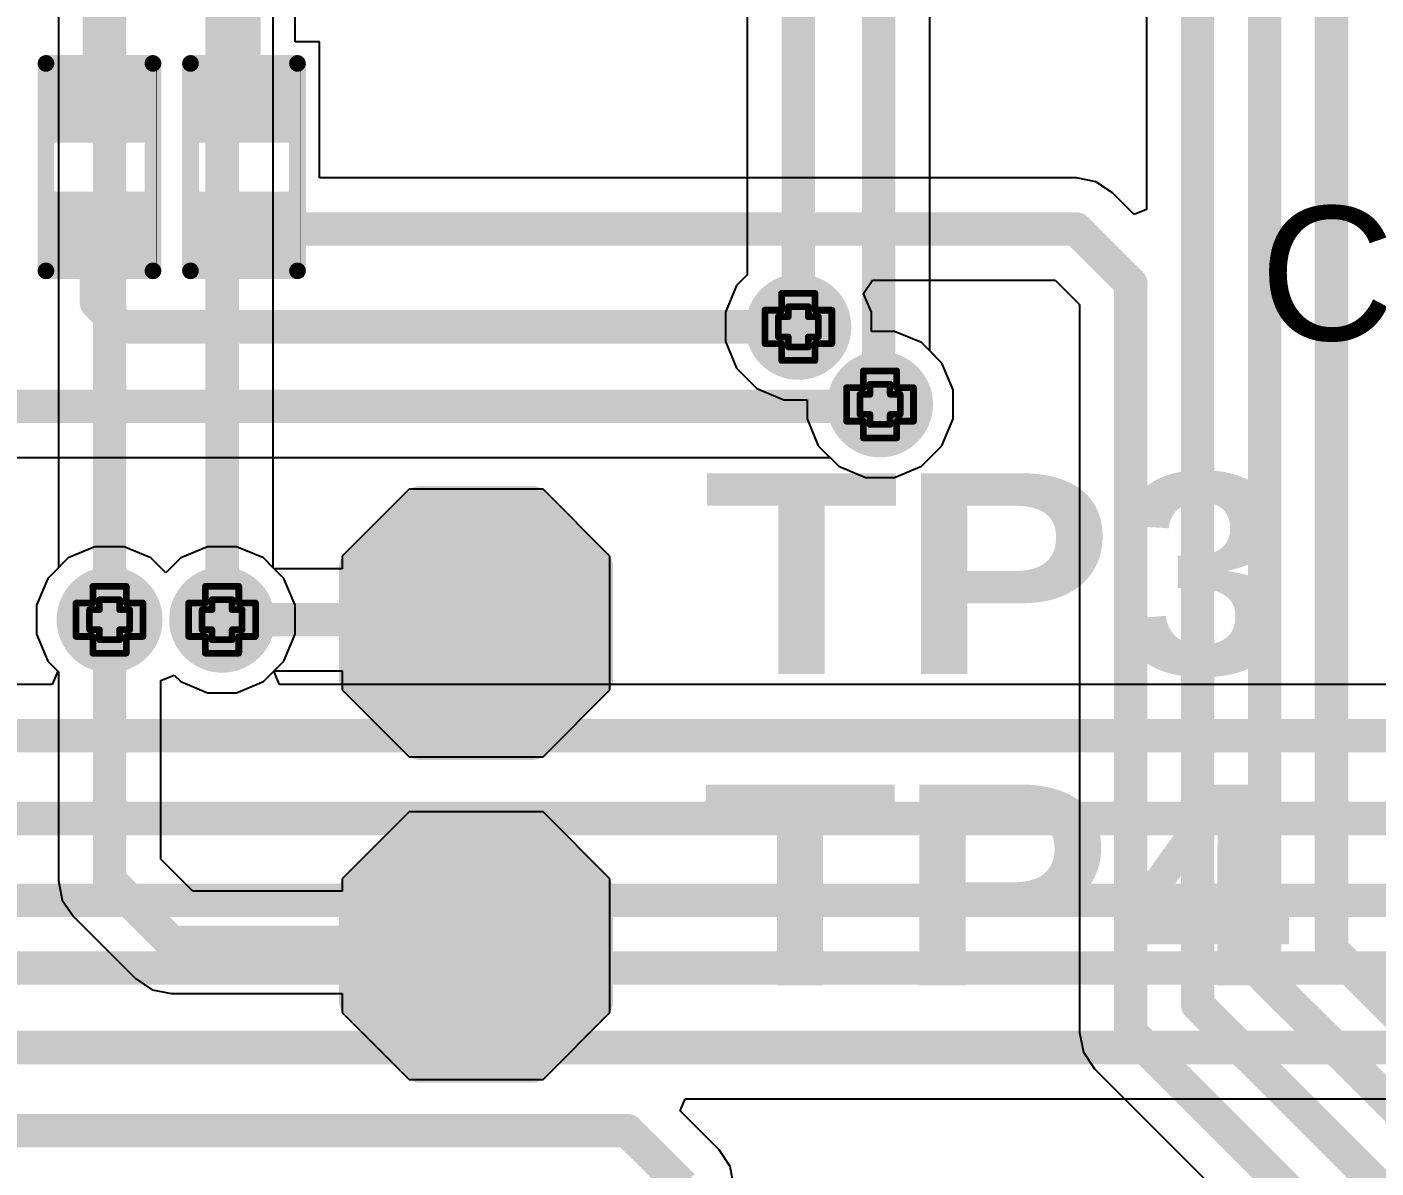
# Model space of a CAD drawing. Header units: inches. Extents: x -5 to 5258, y -4 to 5281.
# Drawn here: x 11.02 to 21.26, y 32.67 to 41.33 of the extents above; entities that cross this region are included whole.
import ezdxf

# ---------------------------------------------------------------- set-up
doc = ezdxf.new("R2010")
doc.units = ezdxf.units.IN
for name, color, linetype in [('Bottom Layer', 5, 'Continuous'), ('Bottom Solder', 6, 'Continuous'), ('Drill Drawing', 1, 'Continuous'), ('Top Layer', 1, 'Continuous'), ('Top Overlay', 2, 'Continuous'), ('Top Paste', 8, 'Continuous'), ('Top Solder', 216, 'Continuous'), ('Via Holes', 16, 'Continuous')]:
    doc.layers.add(name, color=color, linetype=linetype)
doc.styles.add('Arial', font='', dxfattribs={"height": 0.2})
doc.styles.add('Arial Black_Bold', font='', dxfattribs={"height": 0.2})
doc.styles.get('Arial').set_extended_font_data('Arial')
doc.styles.get('Arial Black_Bold').set_extended_font_data('Arial Black', bold=True)

# ---------------------------------------------------------------- blocks, each defined once
blk = doc.blocks.new('T__________15')
at = {"layer": 'Top Layer'}
blk.add_hatch(color=1, dxfattribs=at).paths.add_polyline_path([(0.381, 0.762), (-0.381, 0.762), (-0.762, 0.381), (-0.762, -0.381), (-0.381, -0.762), (0.381, -0.762), (0.762, -0.381), (0.762, 0.381)])
at = {"layer": 'Top Paste'}
blk.add_hatch(color=8, dxfattribs=at).paths.add_polyline_path([(0.381, 0.762), (-0.381, 0.762), (-0.762, 0.381), (-0.762, -0.381), (-0.381, -0.762), (0.381, -0.762), (0.762, -0.381), (0.762, 0.381)])
at = {"layer": 'Top Solder'}
blk.add_hatch(color=216, dxfattribs=at).paths.add_polyline_path([(0.432, 0.864), (-0.432, 0.864), (-0.864, 0.432), (-0.864, -0.432), (-0.432, -0.864), (0.432, -0.864), (0.864, -0.432), (0.864, 0.432)])
at = {"layer": 'Top Overlay', "const_width": 0.2}
for points in [[(-0.94, 0.432), (-0.432, 0.94)], [(-0.432, 0.94), (0.432, 0.94)], [(0.432, 0.94), (0.94, 0.432)], [(-0.94, -0.432), (-0.94, 0.432)], [(0.94, -0.432), (0.94, 0.432)], [(-0.94, -0.432), (-0.432, -0.94)], [(0.432, -0.94), (0.94, -0.432)], [(-0.432, -0.94), (0.432, -0.94)]]:
    blk.add_lwpolyline(points, dxfattribs=at)
at = {"layer": 'Top Overlay', "const_width": 0.1}
for points in [[(-0.482, 0.94, 1), (-0.382, 0.94, 1)], [(-0.482, 0.94, 1), (-0.382, 0.94, 1)], [(0.382, 0.94, 1), (0.482, 0.94, 1)], [(0.382, 0.94, 1), (0.482, 0.94, 1)], [(-0.99, 0.432, 1), (-0.89, 0.432, 1)], [(-0.99, 0.432, 1), (-0.89, 0.432, 1)], [(0.89, 0.432, 1), (0.99, 0.432, 1)], [(0.89, 0.432, 1), (0.99, 0.432, 1)], [(-0.99, -0.432, 1), (-0.89, -0.432, 1)], [(-0.99, -0.432, 1), (-0.89, -0.432, 1)], [(0.89, -0.432, 1), (0.99, -0.432, 1)], [(0.89, -0.432, 1), (0.99, -0.432, 1)], [(-0.482, -0.94, 1), (-0.382, -0.94, 1)], [(-0.482, -0.94, 1), (-0.382, -0.94, 1)], [(0.382, -0.94, 1), (0.482, -0.94, 1)], [(0.382, -0.94, 1), (0.482, -0.94, 1)]]:
    blk.add_lwpolyline(points, format="xyb", close=True, dxfattribs=at)
blk = doc.blocks.new('T__________16')
at = {"layer": 'Top Layer'}
blk.add_hatch(color=1, dxfattribs=at).paths.add_polyline_path([(0.381, 0.762), (-0.381, 0.762), (-0.762, 0.381), (-0.762, -0.381), (-0.381, -0.762), (0.381, -0.762), (0.762, -0.381), (0.762, 0.381)])
at = {"layer": 'Top Paste'}
blk.add_hatch(color=8, dxfattribs=at).paths.add_polyline_path([(0.381, 0.762), (-0.381, 0.762), (-0.762, 0.381), (-0.762, -0.381), (-0.381, -0.762), (0.381, -0.762), (0.762, -0.381), (0.762, 0.381)])
at = {"layer": 'Top Solder'}
blk.add_hatch(color=216, dxfattribs=at).paths.add_polyline_path([(0.432, 0.864), (-0.432, 0.864), (-0.864, 0.432), (-0.864, -0.432), (-0.432, -0.864), (0.432, -0.864), (0.864, -0.432), (0.864, 0.432)])
at = {"layer": 'Top Overlay', "const_width": 0.2}
for points in [[(-0.94, 0.432), (-0.432, 0.94)], [(-0.432, 0.94), (0.432, 0.94)], [(0.432, 0.94), (0.94, 0.432)], [(-0.94, -0.432), (-0.94, 0.432)], [(0.94, -0.432), (0.94, 0.432)], [(-0.94, -0.432), (-0.432, -0.94)], [(0.432, -0.94), (0.94, -0.432)], [(-0.432, -0.94), (0.432, -0.94)]]:
    blk.add_lwpolyline(points, dxfattribs=at)
at = {"layer": 'Top Overlay', "const_width": 0.1}
for points in [[(-0.482, 0.94, 1), (-0.382, 0.94, 1)], [(-0.482, 0.94, 1), (-0.382, 0.94, 1)], [(0.382, 0.94, 1), (0.482, 0.94, 1)], [(0.382, 0.94, 1), (0.482, 0.94, 1)], [(-0.99, 0.432, 1), (-0.89, 0.432, 1)], [(-0.99, 0.432, 1), (-0.89, 0.432, 1)], [(0.89, 0.432, 1), (0.99, 0.432, 1)], [(0.89, 0.432, 1), (0.99, 0.432, 1)], [(-0.99, -0.432, 1), (-0.89, -0.432, 1)], [(-0.99, -0.432, 1), (-0.89, -0.432, 1)], [(0.89, -0.432, 1), (0.99, -0.432, 1)], [(0.89, -0.432, 1), (0.99, -0.432, 1)], [(-0.482, -0.94, 1), (-0.382, -0.94, 1)], [(-0.482, -0.94, 1), (-0.382, -0.94, 1)], [(0.382, -0.94, 1), (0.482, -0.94, 1)], [(0.382, -0.94, 1), (0.482, -0.94, 1)]]:
    blk.add_lwpolyline(points, format="xyb", close=True, dxfattribs=at)
blk = doc.blocks.new('R___0402_49')
at = {"layer": 'Top Layer'}
for points in [[(-0.699, -0.318), (-0.699, 0.318), (-0.241, 0.318), (-0.241, -0.318)], [(0.241, -0.318), (0.241, 0.318), (0.699, 0.318), (0.699, -0.318)]]:
    blk.add_hatch(color=1, dxfattribs=at).paths.add_polyline_path(points)
at = {"layer": 'Top Paste'}
for points in [[(-0.699, -0.318), (-0.699, 0.318), (-0.241, 0.318), (-0.241, -0.318)], [(0.241, -0.318), (0.241, 0.318), (0.699, 0.318), (0.699, -0.318)]]:
    blk.add_hatch(color=8, dxfattribs=at).paths.add_polyline_path(points)
at = {"layer": 'Top Solder'}
for points in [[(-0.754, -0.373), (-0.754, 0.373), (-0.186, 0.373), (-0.186, -0.373)], [(0.186, -0.373), (0.186, 0.373), (0.754, 0.373), (0.754, -0.373)]]:
    blk.add_hatch(color=216, dxfattribs=at).paths.add_polyline_path(points)
at = {"layer": 'Top Overlay'}
for points, const_width in [([(-0.787, 0.406), (-0.787, -0.406)], 0.127), ([(-0.787, 0.406), (0.787, 0.406)], 0.127), ([(0.787, 0.406), (0.787, -0.406)], 0.127), ([(-0.787, -0.406), (0.787, -0.406)], 0.127), ([(-0.813, -0.432), (0.813, -0.432)], 0.00323)]:
    blk.add_lwpolyline(points, dxfattribs=dict(at, const_width=const_width))
for points, const_width in [([(-0.819, 0.406, 1), (-0.756, 0.406, 1)], 0.0635), ([(-0.819, 0.406, 1), (-0.756, 0.406, 1)], 0.0635), ([(0.756, 0.406, 1), (0.819, 0.406, 1)], 0.0635), ([(0.756, 0.406, 1), (0.819, 0.406, 1)], 0.0635), ([(-0.819, -0.406, 1), (-0.756, -0.406, 1)], 0.0635), ([(-0.819, -0.406, 1), (-0.756, -0.406, 1)], 0.0635), ([(0.756, -0.406, 1), (0.819, -0.406, 1)], 0.0635), ([(0.756, -0.406, 1), (0.819, -0.406, 1)], 0.0635), ([(-0.814, -0.432, 1), (-0.812, -0.432, 1)], 0.00161), ([(0.812, -0.432, 1), (0.814, -0.432, 1)], 0.00161)]:
    blk.add_lwpolyline(points, format="xyb", close=True, dxfattribs=dict(at, const_width=const_width))
blk = doc.blocks.new('R___0402_64')
at = {"layer": 'Top Layer'}
for points in [[(-0.699, -0.318), (-0.699, 0.318), (-0.241, 0.318), (-0.241, -0.318)], [(0.241, -0.318), (0.241, 0.318), (0.699, 0.318), (0.699, -0.318)]]:
    blk.add_hatch(color=1, dxfattribs=at).paths.add_polyline_path(points)
at = {"layer": 'Top Paste'}
for points in [[(-0.699, -0.318), (-0.699, 0.318), (-0.241, 0.318), (-0.241, -0.318)], [(0.241, -0.318), (0.241, 0.318), (0.699, 0.318), (0.699, -0.318)]]:
    blk.add_hatch(color=8, dxfattribs=at).paths.add_polyline_path(points)
at = {"layer": 'Top Solder'}
for points in [[(-0.754, -0.373), (-0.754, 0.373), (-0.186, 0.373), (-0.186, -0.373)], [(0.186, -0.373), (0.186, 0.373), (0.754, 0.373), (0.754, -0.373)]]:
    blk.add_hatch(color=216, dxfattribs=at).paths.add_polyline_path(points)
at = {"layer": 'Top Overlay'}
for points, const_width in [([(-0.787, 0.406), (-0.787, -0.406)], 0.127), ([(-0.787, 0.406), (0.787, 0.406)], 0.127), ([(0.787, 0.406), (0.787, -0.406)], 0.127), ([(-0.787, -0.406), (0.787, -0.406)], 0.127), ([(-0.813, -0.432), (0.813, -0.432)], 0.00323)]:
    blk.add_lwpolyline(points, dxfattribs=dict(at, const_width=const_width))
for points, const_width in [([(-0.819, 0.406, 1), (-0.756, 0.406, 1)], 0.0635), ([(-0.819, 0.406, 1), (-0.756, 0.406, 1)], 0.0635), ([(0.756, 0.406, 1), (0.819, 0.406, 1)], 0.0635), ([(0.756, 0.406, 1), (0.819, 0.406, 1)], 0.0635), ([(-0.819, -0.406, 1), (-0.756, -0.406, 1)], 0.0635), ([(-0.819, -0.406, 1), (-0.756, -0.406, 1)], 0.0635), ([(0.756, -0.406, 1), (0.819, -0.406, 1)], 0.0635), ([(0.756, -0.406, 1), (0.819, -0.406, 1)], 0.0635), ([(-0.814, -0.432, 1), (-0.812, -0.432, 1)], 0.00161), ([(0.812, -0.432, 1), (0.814, -0.432, 1)], 0.00161)]:
    blk.add_lwpolyline(points, format="xyb", close=True, dxfattribs=dict(at, const_width=const_width))

msp = doc.modelspace()

# ---------------------------------------------------------------- hatches: boundary and pattern name
at = {"layer": 'Bottom Layer'}
h = msp.add_hatch(color=5, dxfattribs=at)
edge = h.paths.add_edge_path()
edge.add_arc((16.879, 39.054), 0.3, 0, 360)
h = msp.add_hatch(color=5, dxfattribs=at)
edge = h.paths.add_edge_path()
edge.add_arc((17.499, 38.465), 0.3, 0, 360)
h = msp.add_hatch(color=5, dxfattribs=at)
edge = h.paths.add_edge_path()
edge.add_arc((11.651, 36.83), 0.3, 0, 360)
h = msp.add_hatch(color=5, dxfattribs=at)
edge = h.paths.add_edge_path()
edge.add_arc((12.505, 36.83), 0.3, 0, 360)
at = {"layer": 'Bottom Solder'}
h = msp.add_hatch(color=6, dxfattribs=at)
edge = h.paths.add_edge_path()
edge.add_arc((16.879, 39.054), 0.402, 0, 360)
h = msp.add_hatch(color=6, dxfattribs=at)
edge = h.paths.add_edge_path()
edge.add_arc((17.499, 38.465), 0.402, 0, 360)
h = msp.add_hatch(color=6, dxfattribs=at)
edge = h.paths.add_edge_path()
edge.add_arc((11.651, 36.83), 0.402, 0, 360)
h = msp.add_hatch(color=6, dxfattribs=at)
edge = h.paths.add_edge_path()
edge.add_arc((12.505, 36.83), 0.402, 0, 360)
at = {"layer": 'Top Layer'}
h = msp.add_hatch(color=1, dxfattribs=at)
edge = h.paths.add_edge_path()
edge.add_arc((16.879, 39.054), 0.3, 0, 360)
h = msp.add_hatch(color=1, dxfattribs=at)
edge = h.paths.add_edge_path()
edge.add_arc((17.499, 38.465), 0.3, 0, 360)
h = msp.add_hatch(color=1, dxfattribs=at)
edge = h.paths.add_edge_path()
edge.add_arc((11.651, 36.83), 0.3, 0, 360)
h = msp.add_hatch(color=1, dxfattribs=at)
edge = h.paths.add_edge_path()
edge.add_arc((12.505, 36.83), 0.3, 0, 360)
at = {"layer": 'Top Solder'}
h = msp.add_hatch(color=216, dxfattribs=at)
edge = h.paths.add_edge_path()
edge.add_arc((16.879, 39.054), 0.402, 0, 360)
h = msp.add_hatch(color=216, dxfattribs=at)
edge = h.paths.add_edge_path()
edge.add_arc((17.499, 38.465), 0.402, 0, 360)
h = msp.add_hatch(color=216, dxfattribs=at)
edge = h.paths.add_edge_path()
edge.add_arc((11.651, 36.83), 0.402, 0, 360)
h = msp.add_hatch(color=216, dxfattribs=at)
edge = h.paths.add_edge_path()
edge.add_arc((12.505, 36.83), 0.402, 0, 360)
at = {"layer": 'Via Holes'}
h = msp.add_hatch(color=7, dxfattribs=at)
edge = h.paths.add_edge_path()
edge.add_arc((16.879, 39.054), 0.15, 0, 360)
h = msp.add_hatch(color=7, dxfattribs=at)
edge = h.paths.add_edge_path()
edge.add_arc((17.499, 38.465), 0.15, 0, 360)
h = msp.add_hatch(color=7, dxfattribs=at)
edge = h.paths.add_edge_path()
edge.add_arc((11.651, 36.83), 0.15, 0, 360)
h = msp.add_hatch(color=7, dxfattribs=at)
edge = h.paths.add_edge_path()
edge.add_arc((12.505, 36.83), 0.15, 0, 360)

# ---------------------------------------------------------------- linework, layer by layer
at = {"layer": 'Bottom Layer'}
for p, q in [((16.49, 50.536), (16.49, 39.45)), ((11.262, 47.193), (11.262, 37.225)), ((12.893, 37.225), (12.893, 46.086)), ((17.877, 38.872), (17.877, 42.179)), ((16.49, 39.45), (16.409, 39.368)), ((16.409, 39.368), (16.325, 39.165)), ((16.325, 39.165), (16.325, 38.944)), ((16.325, 38.944), (16.409, 38.741)), ((17.969, 38.779), (17.877, 38.872)), ((16.409, 38.741), (16.565, 38.585)), ((18.053, 38.576), (17.969, 38.779)), ((16.565, 38.585), (16.769, 38.5)), ((18.053, 38.355), (18.053, 38.576)), ((16.769, 38.5), (16.945, 38.5)), ((16.945, 38.5), (16.945, 38.355)), ((16.945, 38.355), (17.029, 38.152)), ((17.969, 38.152), (18.053, 38.355)), ((17.029, 38.152), (17.185, 37.996)), ((17.813, 37.996), (17.969, 38.152)), ((17.185, 37.996), (17.389, 37.911)), ((17.609, 37.911), (17.813, 37.996)), ((17.389, 37.911), (17.609, 37.911)), ((11.262, 37.225), (11.181, 37.144)), ((12.974, 37.144), (12.893, 37.225)), ((11.181, 37.144), (11.097, 36.94)), ((13.059, 36.94), (12.974, 37.144)), ((11.097, 36.94), (11.097, 36.72)), ((13.059, 36.72), (13.059, 36.94)), ((11.097, 36.72), (11.181, 36.516)), ((12.974, 36.516), (13.059, 36.72)), ((11.181, 36.516), (11.257, 36.44)), ((12.898, 36.44), (12.974, 36.516)), ((11.257, 36.44), (11.215, 36.339)), ((12.94, 36.339), (12.898, 36.44)), ((11.215, 36.339), (7.61, 36.339)), ((59.062, 36.339), (12.94, 36.339)), ((15.982, 33.1), (16.021, 33.193)), ((16.021, 33.193), (32.896, 33.193)), ((16.277, 32.805), (15.982, 33.1)), ((16.361, 32.678), (16.277, 32.805)), ((16.39, 32.53), (16.361, 32.678))]:
    msp.add_line(p, q, dxfattribs=at)
at = {"layer": 'Bottom Layer', "const_width": 0.254}
for points in [[(16.879, 39.063), (16.879, 71.42)], [(17.488, 38.477), (17.488, 71.424)], [(11.651, 36.83), (11.651, 47.269)], [(12.505, 36.83), (12.505, 46.247)], [(7.215, 35.95), (59.062, 35.95)], [(6.111, 35.321), (55.26, 35.321)], [(3.203, 34.7), (54.027, 34.7)], [(2.665, 34.186), (47.729, 34.186)], [(8.307, 33.582), (33.057, 33.582)], [(1.423, 32.951), (15.58, 32.951)], [(15.58, 32.951), (16.002, 32.53)]]:
    msp.add_lwpolyline(points, dxfattribs=at)
at = {"layer": 'Bottom Layer', "const_width": 0.127}
for points in [[(16.815, 39.063, 1), (16.942, 39.063, 1)], [(17.425, 38.477, 1), (17.552, 38.477, 1)], [(11.587, 36.83, 1), (11.714, 36.83, 1)], [(12.441, 36.83, 1), (12.568, 36.83, 1)], [(15.517, 32.951, 1), (15.644, 32.951, 1)], [(15.517, 32.951, 1), (15.644, 32.951, 1)]]:
    msp.add_lwpolyline(points, format="xyb", close=True, dxfattribs=at)
at = {"layer": 'Drill Drawing', "const_width": 0.0508}
for points in [[(16.752, 39.181), (16.752, 39.308)], [(16.752, 39.308), (17.006, 39.308)], [(17.006, 39.181), (17.006, 39.308)], [(16.803, 39.131), (16.803, 39.207)], [(16.803, 39.207), (16.955, 39.207)], [(16.955, 39.131), (16.955, 39.207)], [(16.625, 38.927), (16.625, 39.181)], [(16.625, 39.181), (16.752, 39.181)], [(16.727, 38.978), (16.727, 39.131)], [(16.727, 39.131), (16.803, 39.131)], [(16.955, 39.131), (17.031, 39.131)], [(17.006, 39.181), (17.133, 39.181)], [(17.031, 38.978), (17.031, 39.131)], [(17.133, 38.927), (17.133, 39.181)], [(16.625, 38.927), (16.752, 38.927)], [(16.727, 38.978), (16.803, 38.978)], [(16.752, 38.8), (16.752, 38.927)], [(16.803, 38.902), (16.803, 38.978)], [(16.803, 38.902), (16.955, 38.902)], [(16.955, 38.978), (17.031, 38.978)], [(16.955, 38.902), (16.955, 38.978)], [(17.006, 38.927), (17.133, 38.927)], [(17.006, 38.8), (17.006, 38.927)], [(16.752, 38.8), (17.006, 38.8)], [(17.372, 38.592), (17.372, 38.719)], [(17.372, 38.719), (17.626, 38.719)], [(17.626, 38.592), (17.626, 38.719)], [(17.245, 38.338), (17.245, 38.592)], [(17.245, 38.592), (17.372, 38.592)], [(17.423, 38.542), (17.423, 38.618)], [(17.423, 38.618), (17.575, 38.618)], [(17.575, 38.542), (17.575, 38.618)], [(17.626, 38.592), (17.753, 38.592)], [(17.753, 38.338), (17.753, 38.592)], [(17.347, 38.389), (17.347, 38.542)], [(17.347, 38.542), (17.423, 38.542)], [(17.575, 38.542), (17.652, 38.542)], [(17.652, 38.389), (17.652, 38.542)], [(17.347, 38.389), (17.423, 38.389)], [(17.423, 38.313), (17.423, 38.389)], [(17.575, 38.389), (17.652, 38.389)], [(17.575, 38.313), (17.575, 38.389)], [(17.245, 38.338), (17.372, 38.338)], [(17.372, 38.211), (17.372, 38.338)], [(17.423, 38.313), (17.575, 38.313)], [(17.626, 38.338), (17.753, 38.338)], [(17.626, 38.211), (17.626, 38.338)], [(17.372, 38.211), (17.626, 38.211)], [(11.524, 36.957), (11.524, 37.084)], [(11.524, 37.084), (11.778, 37.084)], [(11.778, 36.957), (11.778, 37.084)], [(12.378, 36.957), (12.378, 37.084)], [(12.378, 37.084), (12.632, 37.084)], [(12.632, 36.957), (12.632, 37.084)], [(11.397, 36.703), (11.397, 36.957)], [(11.397, 36.957), (11.524, 36.957)], [(11.574, 36.906), (11.574, 36.982)], [(11.574, 36.982), (11.727, 36.982)], [(11.727, 36.906), (11.727, 36.982)], [(11.778, 36.957), (11.905, 36.957)], [(11.905, 36.703), (11.905, 36.957)], [(12.251, 36.703), (12.251, 36.957)], [(12.251, 36.957), (12.378, 36.957)], [(12.428, 36.906), (12.428, 36.982)], [(12.428, 36.982), (12.581, 36.982)], [(12.581, 36.906), (12.581, 36.982)], [(12.632, 36.957), (12.759, 36.957)], [(12.759, 36.703), (12.759, 36.957)], [(11.498, 36.754), (11.498, 36.906)], [(11.498, 36.906), (11.574, 36.906)], [(11.727, 36.906), (11.803, 36.906)], [(11.803, 36.754), (11.803, 36.906)], [(12.352, 36.754), (12.352, 36.906)], [(12.352, 36.906), (12.428, 36.906)], [(12.581, 36.906), (12.657, 36.906)], [(12.657, 36.754), (12.657, 36.906)], [(11.498, 36.754), (11.574, 36.754)], [(11.574, 36.678), (11.574, 36.754)], [(11.727, 36.754), (11.803, 36.754)], [(11.727, 36.678), (11.727, 36.754)], [(12.352, 36.754), (12.428, 36.754)], [(12.428, 36.678), (12.428, 36.754)], [(12.581, 36.754), (12.657, 36.754)], [(12.581, 36.678), (12.581, 36.754)], [(11.397, 36.703), (11.524, 36.703)], [(11.524, 36.576), (11.524, 36.703)], [(11.574, 36.678), (11.727, 36.678)], [(11.778, 36.703), (11.905, 36.703)], [(11.778, 36.576), (11.778, 36.703)], [(12.251, 36.703), (12.378, 36.703)], [(12.378, 36.576), (12.378, 36.703)], [(12.428, 36.678), (12.581, 36.678)], [(12.632, 36.703), (12.759, 36.703)], [(12.632, 36.576), (12.632, 36.703)], [(11.524, 36.576), (11.778, 36.576)], [(12.378, 36.576), (12.632, 36.576)]]:
    msp.add_lwpolyline(points, dxfattribs=at)
at = {"layer": 'Drill Drawing', "const_width": 0.0254}
for points in [[(16.739, 39.308, 1), (16.765, 39.308, 1)], [(16.739, 39.308, 1), (16.765, 39.308, 1)], [(16.993, 39.308, 1), (17.019, 39.308, 1)], [(16.993, 39.308, 1), (17.019, 39.308, 1)], [(16.79, 39.207, 1), (16.815, 39.207, 1)], [(16.79, 39.207, 1), (16.815, 39.207, 1)], [(16.942, 39.207, 1), (16.968, 39.207, 1)], [(16.942, 39.207, 1), (16.968, 39.207, 1)], [(16.612, 39.181, 1), (16.638, 39.181, 1)], [(16.612, 39.181, 1), (16.638, 39.181, 1)], [(16.714, 39.131, 1), (16.739, 39.131, 1)], [(16.714, 39.131, 1), (16.739, 39.131, 1)], [(16.739, 39.181, 1), (16.765, 39.181, 1)], [(16.739, 39.181, 1), (16.765, 39.181, 1)], [(16.79, 39.131, 1), (16.815, 39.131, 1)], [(16.79, 39.131, 1), (16.815, 39.131, 1)], [(16.942, 39.131, 1), (16.968, 39.131, 1)], [(16.942, 39.131, 1), (16.968, 39.131, 1)], [(16.993, 39.181, 1), (17.019, 39.181, 1)], [(16.993, 39.181, 1), (17.019, 39.181, 1)], [(17.019, 39.131, 1), (17.044, 39.131, 1)], [(17.019, 39.131, 1), (17.044, 39.131, 1)], [(17.12, 39.181, 1), (17.146, 39.181, 1)], [(17.12, 39.181, 1), (17.146, 39.181, 1)], [(16.612, 38.927, 1), (16.638, 38.927, 1)], [(16.612, 38.927, 1), (16.638, 38.927, 1)], [(16.714, 38.978, 1), (16.739, 38.978, 1)], [(16.714, 38.978, 1), (16.739, 38.978, 1)], [(16.739, 38.927, 1), (16.765, 38.927, 1)], [(16.739, 38.927, 1), (16.765, 38.927, 1)], [(16.79, 38.978, 1), (16.815, 38.978, 1)], [(16.79, 38.978, 1), (16.815, 38.978, 1)], [(16.79, 38.902, 1), (16.815, 38.902, 1)], [(16.79, 38.902, 1), (16.815, 38.902, 1)], [(16.942, 38.978, 1), (16.968, 38.978, 1)], [(16.942, 38.978, 1), (16.968, 38.978, 1)], [(16.942, 38.902, 1), (16.968, 38.902, 1)], [(16.942, 38.902, 1), (16.968, 38.902, 1)], [(16.993, 38.927, 1), (17.019, 38.927, 1)], [(16.993, 38.927, 1), (17.019, 38.927, 1)], [(17.019, 38.978, 1), (17.044, 38.978, 1)], [(17.019, 38.978, 1), (17.044, 38.978, 1)], [(17.12, 38.927, 1), (17.146, 38.927, 1)], [(17.12, 38.927, 1), (17.146, 38.927, 1)], [(16.739, 38.8, 1), (16.765, 38.8, 1)], [(16.739, 38.8, 1), (16.765, 38.8, 1)], [(16.993, 38.8, 1), (17.019, 38.8, 1)], [(16.993, 38.8, 1), (17.019, 38.8, 1)], [(17.359, 38.719, 1), (17.385, 38.719, 1)], [(17.359, 38.719, 1), (17.385, 38.719, 1)], [(17.613, 38.719, 1), (17.639, 38.719, 1)], [(17.613, 38.719, 1), (17.639, 38.719, 1)], [(17.232, 38.592, 1), (17.258, 38.592, 1)], [(17.232, 38.592, 1), (17.258, 38.592, 1)], [(17.359, 38.592, 1), (17.385, 38.592, 1)], [(17.359, 38.592, 1), (17.385, 38.592, 1)], [(17.41, 38.618, 1), (17.436, 38.618, 1)], [(17.41, 38.618, 1), (17.436, 38.618, 1)], [(17.563, 38.618, 1), (17.588, 38.618, 1)], [(17.563, 38.618, 1), (17.588, 38.618, 1)], [(17.613, 38.592, 1), (17.639, 38.592, 1)], [(17.613, 38.592, 1), (17.639, 38.592, 1)], [(17.74, 38.592, 1), (17.766, 38.592, 1)], [(17.74, 38.592, 1), (17.766, 38.592, 1)], [(17.334, 38.542, 1), (17.359, 38.542, 1)], [(17.334, 38.542, 1), (17.359, 38.542, 1)], [(17.41, 38.542, 1), (17.436, 38.542, 1)], [(17.41, 38.542, 1), (17.436, 38.542, 1)], [(17.563, 38.542, 1), (17.588, 38.542, 1)], [(17.563, 38.542, 1), (17.588, 38.542, 1)], [(17.639, 38.542, 1), (17.664, 38.542, 1)], [(17.639, 38.542, 1), (17.664, 38.542, 1)], [(17.334, 38.389, 1), (17.359, 38.389, 1)], [(17.334, 38.389, 1), (17.359, 38.389, 1)], [(17.41, 38.389, 1), (17.436, 38.389, 1)], [(17.41, 38.389, 1), (17.436, 38.389, 1)], [(17.563, 38.389, 1), (17.588, 38.389, 1)], [(17.563, 38.389, 1), (17.588, 38.389, 1)], [(17.639, 38.389, 1), (17.664, 38.389, 1)], [(17.639, 38.389, 1), (17.664, 38.389, 1)], [(17.232, 38.338, 1), (17.258, 38.338, 1)], [(17.232, 38.338, 1), (17.258, 38.338, 1)], [(17.359, 38.338, 1), (17.385, 38.338, 1)], [(17.359, 38.338, 1), (17.385, 38.338, 1)], [(17.41, 38.313, 1), (17.436, 38.313, 1)], [(17.41, 38.313, 1), (17.436, 38.313, 1)], [(17.563, 38.313, 1), (17.588, 38.313, 1)], [(17.563, 38.313, 1), (17.588, 38.313, 1)], [(17.613, 38.338, 1), (17.639, 38.338, 1)], [(17.613, 38.338, 1), (17.639, 38.338, 1)], [(17.74, 38.338, 1), (17.766, 38.338, 1)], [(17.74, 38.338, 1), (17.766, 38.338, 1)], [(17.359, 38.211, 1), (17.385, 38.211, 1)], [(17.359, 38.211, 1), (17.385, 38.211, 1)], [(17.613, 38.211, 1), (17.639, 38.211, 1)], [(17.613, 38.211, 1), (17.639, 38.211, 1)], [(11.511, 37.084, 1), (11.536, 37.084, 1)], [(11.511, 37.084, 1), (11.536, 37.084, 1)], [(11.765, 37.084, 1), (11.79, 37.084, 1)], [(11.765, 37.084, 1), (11.79, 37.084, 1)], [(12.365, 37.084, 1), (12.39, 37.084, 1)], [(12.365, 37.084, 1), (12.39, 37.084, 1)], [(12.619, 37.084, 1), (12.644, 37.084, 1)], [(12.619, 37.084, 1), (12.644, 37.084, 1)], [(11.384, 36.957, 1), (11.409, 36.957, 1)], [(11.384, 36.957, 1), (11.409, 36.957, 1)], [(11.511, 36.957, 1), (11.536, 36.957, 1)], [(11.511, 36.957, 1), (11.536, 36.957, 1)], [(11.562, 36.982, 1), (11.587, 36.982, 1)], [(11.562, 36.982, 1), (11.587, 36.982, 1)], [(11.714, 36.982, 1), (11.74, 36.982, 1)], [(11.714, 36.982, 1), (11.74, 36.982, 1)], [(11.765, 36.957, 1), (11.79, 36.957, 1)], [(11.765, 36.957, 1), (11.79, 36.957, 1)], [(11.892, 36.957, 1), (11.917, 36.957, 1)], [(11.892, 36.957, 1), (11.917, 36.957, 1)], [(12.238, 36.957, 1), (12.263, 36.957, 1)], [(12.238, 36.957, 1), (12.263, 36.957, 1)], [(12.365, 36.957, 1), (12.39, 36.957, 1)], [(12.365, 36.957, 1), (12.39, 36.957, 1)], [(12.416, 36.982, 1), (12.441, 36.982, 1)], [(12.416, 36.982, 1), (12.441, 36.982, 1)], [(12.568, 36.982, 1), (12.594, 36.982, 1)], [(12.568, 36.982, 1), (12.594, 36.982, 1)], [(12.619, 36.957, 1), (12.644, 36.957, 1)], [(12.619, 36.957, 1), (12.644, 36.957, 1)], [(12.746, 36.957, 1), (12.771, 36.957, 1)], [(12.746, 36.957, 1), (12.771, 36.957, 1)], [(11.486, 36.906, 1), (11.511, 36.906, 1)], [(11.486, 36.906, 1), (11.511, 36.906, 1)], [(11.562, 36.906, 1), (11.587, 36.906, 1)], [(11.562, 36.906, 1), (11.587, 36.906, 1)], [(11.714, 36.906, 1), (11.74, 36.906, 1)], [(11.714, 36.906, 1), (11.74, 36.906, 1)], [(11.79, 36.906, 1), (11.816, 36.906, 1)], [(11.79, 36.906, 1), (11.816, 36.906, 1)], [(12.34, 36.906, 1), (12.365, 36.906, 1)], [(12.34, 36.906, 1), (12.365, 36.906, 1)], [(12.416, 36.906, 1), (12.441, 36.906, 1)], [(12.416, 36.906, 1), (12.441, 36.906, 1)], [(12.568, 36.906, 1), (12.594, 36.906, 1)], [(12.568, 36.906, 1), (12.594, 36.906, 1)], [(12.644, 36.906, 1), (12.67, 36.906, 1)], [(12.644, 36.906, 1), (12.67, 36.906, 1)], [(11.486, 36.754, 1), (11.511, 36.754, 1)], [(11.486, 36.754, 1), (11.511, 36.754, 1)], [(11.562, 36.754, 1), (11.587, 36.754, 1)], [(11.562, 36.754, 1), (11.587, 36.754, 1)], [(11.714, 36.754, 1), (11.74, 36.754, 1)], [(11.714, 36.754, 1), (11.74, 36.754, 1)], [(11.79, 36.754, 1), (11.816, 36.754, 1)], [(11.79, 36.754, 1), (11.816, 36.754, 1)], [(12.34, 36.754, 1), (12.365, 36.754, 1)], [(12.34, 36.754, 1), (12.365, 36.754, 1)], [(12.416, 36.754, 1), (12.441, 36.754, 1)], [(12.416, 36.754, 1), (12.441, 36.754, 1)], [(12.568, 36.754, 1), (12.594, 36.754, 1)], [(12.568, 36.754, 1), (12.594, 36.754, 1)], [(12.644, 36.754, 1), (12.67, 36.754, 1)], [(12.644, 36.754, 1), (12.67, 36.754, 1)], [(11.384, 36.703, 1), (11.409, 36.703, 1)], [(11.384, 36.703, 1), (11.409, 36.703, 1)], [(11.511, 36.703, 1), (11.536, 36.703, 1)], [(11.511, 36.703, 1), (11.536, 36.703, 1)], [(11.562, 36.678, 1), (11.587, 36.678, 1)], [(11.562, 36.678, 1), (11.587, 36.678, 1)], [(11.714, 36.678, 1), (11.74, 36.678, 1)], [(11.714, 36.678, 1), (11.74, 36.678, 1)], [(11.765, 36.703, 1), (11.79, 36.703, 1)], [(11.765, 36.703, 1), (11.79, 36.703, 1)], [(11.892, 36.703, 1), (11.917, 36.703, 1)], [(11.892, 36.703, 1), (11.917, 36.703, 1)], [(12.238, 36.703, 1), (12.263, 36.703, 1)], [(12.238, 36.703, 1), (12.263, 36.703, 1)], [(12.365, 36.703, 1), (12.39, 36.703, 1)], [(12.365, 36.703, 1), (12.39, 36.703, 1)], [(12.416, 36.678, 1), (12.441, 36.678, 1)], [(12.416, 36.678, 1), (12.441, 36.678, 1)], [(12.568, 36.678, 1), (12.594, 36.678, 1)], [(12.568, 36.678, 1), (12.594, 36.678, 1)], [(12.619, 36.703, 1), (12.644, 36.703, 1)], [(12.619, 36.703, 1), (12.644, 36.703, 1)], [(12.746, 36.703, 1), (12.771, 36.703, 1)], [(12.746, 36.703, 1), (12.771, 36.703, 1)], [(11.511, 36.576, 1), (11.536, 36.576, 1)], [(11.511, 36.576, 1), (11.536, 36.576, 1)], [(11.765, 36.576, 1), (11.79, 36.576, 1)], [(11.765, 36.576, 1), (11.79, 36.576, 1)], [(12.365, 36.576, 1), (12.39, 36.576, 1)], [(12.365, 36.576, 1), (12.39, 36.576, 1)], [(12.619, 36.576, 1), (12.644, 36.576, 1)], [(12.619, 36.576, 1), (12.644, 36.576, 1)]]:
    msp.add_lwpolyline(points, format="xyb", close=True, dxfattribs=at)
at = {"layer": 'Top Layer'}
for p, q in [((19.522, 46.081), (19.522, 39.946)), ((13.06, 41.219), (13.06, 42.421)), ((13.243, 41.219), (13.06, 41.219)), ((13.243, 40.185), (13.243, 41.219)), ((18.989, 40.185), (13.243, 40.185)), ((19.138, 40.156), (18.989, 40.185)), ((19.264, 40.072), (19.138, 40.156)), ((19.428, 39.908), (19.264, 40.072)), ((19.522, 39.946), (19.428, 39.908)), ((17.374, 39.307), (17.441, 39.409)), ((17.441, 39.409), (18.828, 39.409)), ((18.828, 39.409), (19.014, 39.223)), ((17.433, 39.165), (17.374, 39.307)), ((19.014, 39.223), (19.014, 33.695)), ((17.433, 39.019), (17.433, 39.165)), ((17.609, 39.019), (17.433, 39.019)), ((17.813, 38.935), (17.609, 39.019)), ((17.969, 38.779), (17.813, 38.935)), ((18.053, 38.576), (17.969, 38.779)), ((18.053, 38.355), (18.053, 38.576)), ((17.969, 38.152), (18.053, 38.355)), ((17.813, 37.996), (17.969, 38.152)), ((10.824, 38.061), (17.12, 38.061)), ((17.12, 38.061), (17.185, 37.996)), ((17.185, 37.996), (17.389, 37.911)), ((17.609, 37.911), (17.813, 37.996)), ((17.389, 37.911), (17.609, 37.911)), ((13.925, 37.821), (13.417, 37.313)), ((14.941, 37.821), (13.925, 37.821)), ((15.449, 37.313), (14.941, 37.821)), ((11.54, 37.384), (11.337, 37.3)), ((11.761, 37.384), (11.54, 37.384)), ((11.964, 37.3), (11.761, 37.384)), ((12.394, 37.384), (12.191, 37.3)), ((12.615, 37.384), (12.394, 37.384)), ((12.818, 37.3), (12.615, 37.384)), ((11.337, 37.3), (11.181, 37.144)), ((12.078, 37.186), (11.964, 37.3)), ((12.191, 37.3), (12.078, 37.186)), ((12.9, 37.218), (12.818, 37.3)), ((13.417, 37.313), (13.417, 37.218)), ((15.449, 36.297), (15.449, 37.313)), ((13.417, 37.218), (12.9, 37.218)), ((11.181, 37.144), (11.097, 36.94)), ((11.097, 36.94), (11.097, 36.72)), ((11.097, 36.72), (11.181, 36.516)), ((11.181, 36.516), (11.262, 36.435)), ((11.262, 36.435), (11.262, 34.851)), ((12.039, 36.368), (12.141, 36.41)), ((12.039, 35.011), (12.039, 36.368)), ((12.141, 36.41), (12.191, 36.36)), ((12.191, 36.36), (12.394, 36.276)), ((12.615, 36.276), (12.818, 36.36)), ((12.818, 36.36), (12.9, 36.442)), ((12.9, 36.442), (13.417, 36.442)), ((13.417, 36.442), (13.417, 36.297)), ((12.394, 36.276), (12.615, 36.276)), ((13.417, 36.297), (13.925, 35.789)), ((14.941, 35.789), (15.449, 36.297)), ((13.925, 35.789), (14.941, 35.789)), ((13.925, 35.371), (13.417, 34.863)), ((14.941, 35.371), (13.925, 35.371)), ((15.449, 34.863), (14.941, 35.371)), ((12.282, 34.768), (12.039, 35.011)), ((11.262, 34.851), (11.292, 34.702)), ((13.417, 34.863), (13.417, 34.768)), ((15.449, 33.847), (15.449, 34.863)), ((13.417, 34.768), (12.282, 34.768)), ((11.292, 34.702), (11.376, 34.576)), ((11.376, 34.576), (11.847, 34.105)), ((11.847, 34.105), (11.973, 34.021)), ((11.973, 34.021), (12.121, 33.991)), ((12.121, 33.991), (13.417, 33.991)), ((13.417, 33.991), (13.417, 33.847)), ((13.417, 33.847), (13.925, 33.339)), ((14.941, 33.339), (15.449, 33.847)), ((19.014, 33.695), (19.044, 33.546)), ((19.044, 33.546), (19.128, 33.42)), ((19.128, 33.42), (20.818, 31.729)), ((13.925, 33.339), (14.941, 33.339))]:
    msp.add_line(p, q, dxfattribs=at)
at = {"layer": 'Top Layer', "const_width": 0.254}
for points in [[(20.926, 34.326), (20.926, 52.152)], [(20.418, 34.115), (20.418, 47.337)], [(19.91, 33.905), (19.91, 46.242)], [(12.671, 40.737), (12.671, 42.602)], [(11.574, 40.687), (11.574, 41.57)], [(12.671, 40.687), (12.671, 40.737)], [(11.55, 39.695), (11.574, 39.719)], [(11.574, 39.719), (11.574, 39.797)], [(12.671, 39.797), (18.989, 39.797)], [(18.989, 39.797), (19.402, 39.384)], [(11.55, 39.24), (11.55, 39.695)], [(19.402, 33.695), (19.402, 39.384)], [(11.55, 39.24), (11.736, 39.054)], [(11.736, 39.054), (16.879, 39.054)], [(10.824, 38.45), (17.499, 38.45)], [(11.651, 34.851), (11.651, 36.83)], [(12.505, 36.83), (14.408, 36.83)], [(14.408, 36.83), (14.433, 36.805)], [(11.651, 34.851), (12.121, 34.38)], [(12.121, 34.38), (14.408, 34.38)], [(14.408, 34.38), (14.433, 34.355)], [(20.926, 34.326), (21.724, 33.528)], [(20.418, 34.115), (21.514, 33.02)], [(19.91, 33.905), (21.303, 32.512)], [(19.402, 33.695), (21.093, 32.004)]]:
    msp.add_lwpolyline(points, dxfattribs=at)
at = {"layer": 'Top Layer', "const_width": 0.127}
for points in [[(12.608, 40.737, 1), (12.735, 40.737, 1)], [(12.608, 40.737, 1), (12.735, 40.737, 1)], [(11.511, 40.687, 1), (11.638, 40.687, 1)], [(12.608, 40.687, 1), (12.735, 40.687, 1)], [(11.511, 39.797, 1), (11.638, 39.797, 1)], [(11.511, 39.719, 1), (11.638, 39.719, 1)], [(11.511, 39.719, 1), (11.638, 39.719, 1)], [(12.608, 39.797, 1), (12.735, 39.797, 1)], [(18.926, 39.797, 1), (19.053, 39.797, 1)], [(18.926, 39.797, 1), (19.053, 39.797, 1)], [(11.487, 39.695, 1), (11.614, 39.695, 1)], [(11.487, 39.695, 1), (11.614, 39.695, 1)], [(19.339, 39.384, 1), (19.466, 39.384, 1)], [(19.339, 39.384, 1), (19.466, 39.384, 1)], [(11.487, 39.24, 1), (11.614, 39.24, 1)], [(11.487, 39.24, 1), (11.614, 39.24, 1)], [(11.673, 39.054, 1), (11.8, 39.054, 1)], [(11.673, 39.054, 1), (11.8, 39.054, 1)], [(16.815, 39.054, 1), (16.942, 39.054, 1)], [(17.436, 38.45, 1), (17.563, 38.45, 1)], [(11.587, 36.83, 1), (11.714, 36.83, 1)], [(12.441, 36.83, 1), (12.568, 36.83, 1)], [(14.345, 36.83, 1), (14.472, 36.83, 1)], [(14.345, 36.83, 1), (14.472, 36.83, 1)], [(14.369, 36.805, 1), (14.496, 36.805, 1)], [(11.587, 34.851, 1), (11.714, 34.851, 1)], [(11.587, 34.851, 1), (11.714, 34.851, 1)], [(12.058, 34.38, 1), (12.185, 34.38, 1)], [(12.058, 34.38, 1), (12.185, 34.38, 1)], [(14.345, 34.38, 1), (14.472, 34.38, 1)], [(14.345, 34.38, 1), (14.472, 34.38, 1)], [(14.369, 34.355, 1), (14.496, 34.355, 1)], [(20.863, 34.326, 1), (20.99, 34.326, 1)], [(20.863, 34.326, 1), (20.99, 34.326, 1)], [(20.355, 34.115, 1), (20.482, 34.115, 1)], [(20.355, 34.115, 1), (20.482, 34.115, 1)], [(19.847, 33.905, 1), (19.974, 33.905, 1)], [(19.847, 33.905, 1), (19.974, 33.905, 1)], [(19.339, 33.695, 1), (19.466, 33.695, 1)], [(19.339, 33.695, 1), (19.466, 33.695, 1)]]:
    msp.add_lwpolyline(points, format="xyb", close=True, dxfattribs=at)

# ---------------------------------------------------------------- block references
at = {"rotation": 90}
for name, p in [('R___0402_49', (11.574, 40.267)), ('R___0402_64', (12.671, 40.267))]:
    msp.add_blockref(name, p, dxfattribs=at)
for name, p in [('T__________16', (14.433, 36.805)), ('T__________15', (14.433, 34.355))]:
    msp.add_blockref(name, p)

# ---------------------------------------------------------------- texts
at = {"layer": 'Top Overlay'}
for s, height, style, p in [('C22', 1.016, 'Arial', (20.38, 38.953)), ('TP3', 1.524, 'Arial Black_Bold', (16.158, 36.419)), ('TP4', 1.524, 'Arial Black_Bold', (16.147, 34.055))]:
    msp.add_text(s, height=height, dxfattribs=dict(at, style=style)).set_placement(p)

doc.saveas('drawing.dxf')
